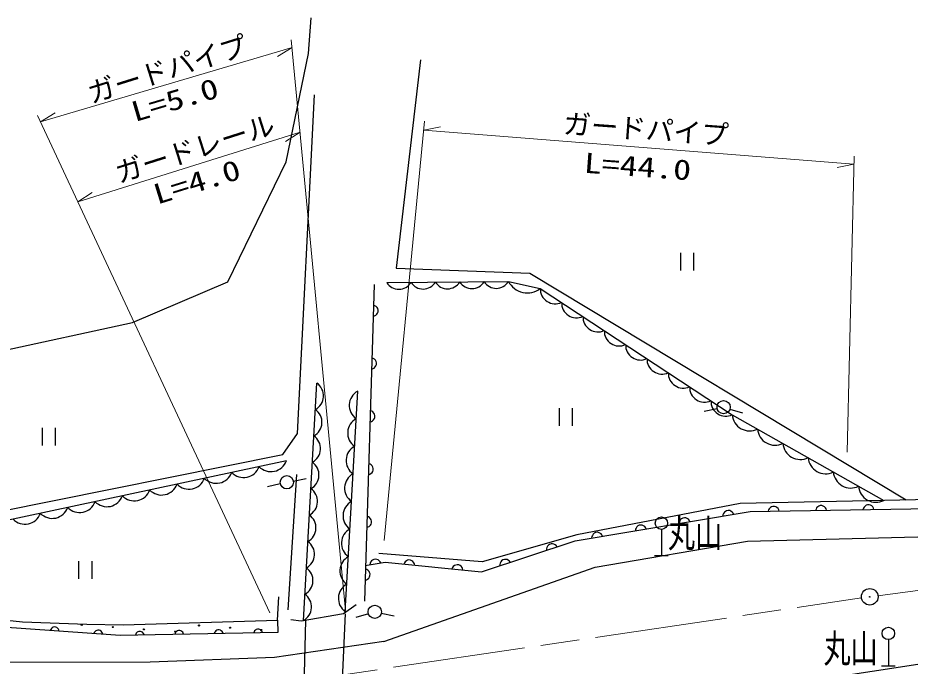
# Model space of a CAD drawing. Units: millimetres, scale not verified. Extents: x 40000 to 680000, y 20000 to 380000.
# Drawn here: x 172863 to 253748, y 259420 to 318159 of the extents above; entities that cross this region are included whole.
import ezdxf
from ezdxf.enums import TextEntityAlignment as Align

# ---------------------------------------------------------------- set-up
doc = ezdxf.new("R2010")
doc.units = ezdxf.units.MM
doc.header["$LTSCALE"] = 1000
doc.linetypes.add('CHAIN', pattern=[18.5, 12, -1.5, 3.5, -1.5])
for name, color, linetype, lineweight in [('M-BGD', 7, 'Continuous', 25), ('M-BMK', 2, 'CHAIN', 13), ('M-BMK-SRVR', 3, 'Continuous', 25), ('M-STR-HTXT', 7, 'Continuous', 13), ('M-STR-STR1', 1, 'Continuous', 25), ('M-STR-STRC', 7, 'Continuous', 25)]:
    doc.layers.add(name, color=color, linetype=linetype, lineweight=lineweight)
doc.styles.add('ＭＳ ゴシック', font='')
doc.styles.get('ＭＳ ゴシック').set_extended_font_data('MS Gothic')

msp = doc.modelspace()

# ---------------------------------------------------------------- linework, layer by layer
at = {"layer": 'M-BGD'}
for p, q in [((199201, 314930), (199441, 318159)), ((197186, 305113), (199201, 314930)), ((209377, 314361), (207143, 295492)), ((198210, 280504), (199758, 311197)), ((191910, 294242), (197186, 305113)), ((232918, 296864), (232918, 295264)), ((234134, 295264), (234134, 296864)), ((207143, 295492), (219262, 295038)), ((219262, 295038), (253378, 274489)), ((183249, 290569), (191910, 294242)), ((205171, 294013), (204292, 265318)), ((206298, 294173), (217338, 294281)), ((217338, 294281), (220222, 293650)), ((220222, 293650), (237625, 282193)), ((205232, 292078), (205113, 292122)), ((205330, 292015), (205232, 292078)), ((205427, 291912), (205330, 292015)), ((205204, 291158), (205306, 291215)), ((205306, 291215), (205409, 291312)), ((205409, 291312), (205472, 291410)), ((205484, 291810), (205427, 291912)), ((205472, 291410), (205515, 291529)), ((205520, 291689), (205484, 291810)), ((205515, 291529), (205520, 291689)), ((167965, 287218), (183249, 290569)), ((205083, 291122), (205204, 291158)), ((205086, 287295), (204967, 287339)), ((205184, 287232), (205086, 287295)), ((205281, 287129), (205184, 287232)), ((204936, 286340), (205057, 286376)), ((205057, 286376), (205159, 286433)), ((205159, 286433), (205262, 286530)), ((205262, 286530), (205325, 286628)), ((205338, 287028), (205281, 287129)), ((205325, 286628), (205369, 286746)), ((205374, 286906), (205338, 287028)), ((205369, 286746), (205374, 286906)), ((198744, 263545), (199968, 285068)), ((202547, 264351), (203671, 284337)), ((204939, 282513), (204820, 282557)), ((205037, 282450), (204939, 282513)), ((205134, 282347), (205037, 282450)), ((205191, 282245), (205134, 282347)), ((221920, 282787), (221920, 281187)), ((223136, 281187), (223136, 282787)), ((236254, 282749), (235083, 282488)), ((237414, 282707), (238563, 282360)), ((204790, 281557), (204911, 281593)), ((204911, 281593), (205013, 281650)), ((205013, 281650), (205116, 281747)), ((205116, 281747), (205179, 281845)), ((205179, 281845), (205222, 281964)), ((205227, 282124), (205191, 282245)), ((205222, 281964), (205227, 282124)), ((237625, 282193), (251367, 274433)), ((175069, 281027), (175069, 279427)), ((176285, 279427), (176285, 281027)), ((196870, 278596), (198210, 280504)), ((155690, 270319), (196870, 278596)), ((197209, 278023), (155084, 269030)), ((204793, 277730), (204674, 277774)), ((204891, 277667), (204793, 277730)), ((204988, 277564), (204891, 277667)), ((205045, 277463), (204988, 277564)), ((205081, 277341), (205045, 277463)), ((198120, 276787), (197339, 264514)), ((204643, 276774), (204764, 276811)), ((204764, 276811), (204866, 276868)), ((204866, 276868), (204969, 276965)), ((204969, 276965), (205032, 277063)), ((205032, 277063), (205076, 277181)), ((205076, 277181), (205081, 277341)), ((196656, 275947), (195486, 275680)), ((197830, 276195), (199008, 276424)), ((251432, 274434), (238325, 274165)), ((264792, 274685), (251432, 274434)), ((223389, 270788), (239237, 273431)), ((238325, 274165), (223532, 271329)), ((236996, 273443), (236907, 273367)), ((237108, 273502), (236996, 273443)), ((237265, 273528), (237108, 273502)), ((237390, 273509), (237265, 273528)), ((237499, 273466), (237390, 273509)), ((237614, 273384), (237499, 273466)), ((239237, 273431), (264993, 273874)), ((240921, 273580), (240883, 273460)), ((240979, 273681), (240921, 273580)), ((241078, 273783), (240979, 273681)), ((241177, 273845), (241078, 273783)), ((241296, 273887), (241177, 273845)), ((241456, 273890), (241296, 273887)), ((241576, 273852), (241456, 273890)), ((241677, 273793), (241576, 273852)), ((241779, 273695), (241677, 273793)), ((241841, 273596), (241779, 273695)), ((241883, 273477), (241841, 273596)), ((245214, 273654), (245176, 273533)), ((245272, 273755), (245214, 273654)), ((245370, 273857), (245272, 273755)), ((245469, 273918), (245370, 273857)), ((245589, 273961), (245469, 273918)), ((245749, 273963), (245589, 273961)), ((245869, 273925), (245749, 273963)), ((245970, 273867), (245869, 273925)), ((246072, 273769), (245970, 273867)), ((246134, 273670), (246072, 273769)), ((246176, 273551), (246134, 273670)), ((249507, 273728), (249469, 273607)), ((249565, 273829), (249507, 273728)), ((249663, 273930), (249565, 273829)), ((249762, 273992), (249663, 273930)), ((249881, 274034), (249762, 273992)), ((250041, 274037), (249881, 274034)), ((250162, 273999), (250041, 274037)), ((250263, 273941), (250162, 273999)), ((250365, 273842), (250263, 273941)), ((250426, 273744), (250365, 273842)), ((250468, 273624), (250426, 273744)), ((204646, 272948), (204527, 272992)), ((204744, 272885), (204646, 272948)), ((204841, 272782), (204744, 272885)), ((204898, 272680), (204841, 272782)), ((204934, 272559), (204898, 272680)), ((232863, 272591), (232820, 272483)), ((232945, 272706), (232863, 272591)), ((233034, 272782), (232945, 272706)), ((233146, 272841), (233034, 272782)), ((233304, 272867), (233146, 272841)), ((233428, 272848), (233304, 272867)), ((233537, 272805), (233428, 272848)), ((233652, 272723), (233537, 272805)), ((233728, 272634), (233652, 272723)), ((233787, 272522), (233728, 272634)), ((236782, 273144), (236762, 273019)), ((236825, 273252), (236782, 273144)), ((236907, 273367), (236825, 273252)), ((237690, 273295), (237614, 273384)), ((237749, 273183), (237690, 273295)), ((204497, 271992), (204618, 272028)), ((204618, 272028), (204720, 272085)), ((204720, 272085), (204823, 272182)), ((204823, 272182), (204886, 272280)), ((204886, 272280), (204929, 272399)), ((204929, 272399), (204934, 272559)), ((228858, 271822), (228839, 271697)), ((228901, 271930), (228858, 271822)), ((228983, 272045), (228901, 271930)), ((229072, 272121), (228983, 272045)), ((229184, 272180), (229072, 272121)), ((229342, 272206), (229184, 272180)), ((229467, 272187), (229342, 272206)), ((229575, 272144), (229467, 272187)), ((229690, 272062), (229575, 272144)), ((229766, 271973), (229690, 272062)), ((229825, 271861), (229766, 271973)), ((231196, 271815), (231196, 269435)), ((232820, 272483), (232801, 272358)), ((223532, 271329), (214958, 268874)), ((224896, 271161), (224877, 271036)), ((224939, 271269), (224896, 271161)), ((225021, 271384), (224939, 271269)), ((225110, 271460), (225021, 271384)), ((225222, 271519), (225110, 271460)), ((225380, 271546), (225222, 271519)), ((225505, 271526), (225380, 271546)), ((225613, 271483), (225505, 271526)), ((225728, 271401), (225613, 271483)), ((225804, 271312), (225728, 271401)), ((225863, 271200), (225804, 271312)), ((214897, 267966), (223389, 270788)), ((220817, 270165), (220792, 270051)), ((220880, 270291), (220817, 270165)), ((220956, 270380), (220880, 270291)), ((221058, 270456), (220956, 270380)), ((221209, 270506), (221058, 270456)), ((221336, 270506), (221209, 270506)), ((221450, 270481), (221336, 270506)), ((221576, 270417), (221450, 270481)), ((221665, 270341), (221576, 270417)), ((221740, 270240), (221665, 270341)), ((214958, 268874), (205574, 269633)), ((220792, 270051), (220791, 269925)), ((230566, 269435), (231826, 269435)), ((178369, 268929), (178369, 267329)), ((179585, 267329), (179585, 268929)), ((204361, 268548), (206167, 268831)), ((204791, 268737), (204770, 268612)), ((204835, 268845), (204791, 268737)), ((204918, 268959), (204835, 268845)), ((205008, 269034), (204918, 268959)), ((205120, 269092), (205008, 269034)), ((205278, 269117), (205120, 269092)), ((205403, 269096), (205278, 269117)), ((205511, 269052), (205403, 269096)), ((205625, 268969), (205511, 269052)), ((205700, 268879), (205625, 268969)), ((205758, 268767), (205700, 268879)), ((206167, 268831), (214897, 267966)), ((207904, 268780), (207852, 268664)), ((207973, 268873), (207904, 268780)), ((208083, 268963), (207973, 268873)), ((208188, 269013), (208083, 268963)), ((208312, 269041), (208188, 269013)), ((208471, 269025), (208312, 269041)), ((208586, 268973), (208471, 269025)), ((208680, 268904), (208586, 268973)), ((208770, 268794), (208680, 268904)), ((208819, 268689), (208770, 268794)), ((208847, 268566), (208819, 268689)), ((212553, 268580), (212448, 268531)), ((212677, 268608), (212553, 268580)), ((212836, 268593), (212677, 268608)), ((212951, 268541), (212836, 268593)), ((213045, 268471), (212951, 268541)), ((216571, 268754), (216546, 268641)), ((216546, 268641), (216546, 268514)), ((216635, 268881), (216571, 268754)), ((216711, 268969), (216635, 268881)), ((216812, 269045), (216711, 268969)), ((216964, 269096), (216812, 269045)), ((217090, 269095), (216964, 269096)), ((217204, 269070), (217090, 269095)), ((217330, 269007), (217204, 269070)), ((217419, 268931), (217330, 269007)), ((217495, 268829), (217419, 268931)), ((204500, 268165), (204381, 268209)), ((204598, 268102), (204500, 268165)), ((204695, 267999), (204598, 268102)), ((204752, 267897), (204695, 267999)), ((204788, 267776), (204752, 267897)), ((204783, 267616), (204788, 267776)), ((212269, 268347), (212217, 268232)), ((212338, 268441), (212269, 268347)), ((212448, 268531), (212338, 268441)), ((213135, 268362), (213045, 268471)), ((213184, 268257), (213135, 268362)), ((213212, 268133), (213184, 268257)), ((204350, 267209), (204472, 267246)), ((204472, 267246), (204573, 267303)), ((204573, 267303), (204676, 267400)), ((204676, 267400), (204739, 267498)), ((204739, 267498), (204783, 267616)), ((196394, 263577), (196514, 265706)), ((167730, 263993), (173286, 263447)), ((204640, 264172), (203489, 263832)), ((205802, 264220), (206977, 263976)), ((182127, 262202), (168878, 263140)), ((173286, 263447), (179126, 263237)), ((175985, 262901), (175900, 262827)), ((176068, 262943), (175985, 262901)), ((176166, 262968), (176068, 262943)), ((176294, 262959), (176166, 262968)), ((176388, 262920), (176294, 262959)), ((176464, 262867), (176388, 262920)), ((179126, 263237), (182425, 263158)), ((182425, 263158), (196394, 263577)), ((196394, 263577), (196436, 262476)), ((175846, 262751), (175807, 262657)), ((175900, 262827), (175846, 262751)), ((176538, 262781), (176464, 262867)), ((176580, 262698), (176538, 262781)), ((176605, 262600), (176580, 262698)), ((179793, 262466), (179754, 262373)), ((179847, 262543), (179793, 262466)), ((179932, 262617), (179847, 262543)), ((180015, 262659), (179932, 262617)), ((180113, 262684), (180015, 262659)), ((180241, 262675), (180113, 262684)), ((180335, 262636), (180241, 262675)), ((180411, 262582), (180335, 262636)), ((180485, 262497), (180411, 262582)), ((180527, 262414), (180485, 262497)), ((180552, 262316), (180527, 262414)), ((196436, 262476), (182127, 262202)), ((183545, 262325), (183515, 262229)), ((183592, 262406), (183545, 262325)), ((183670, 262488), (183592, 262406)), ((183749, 262537), (183670, 262488)), ((183845, 262571), (183749, 262537)), ((183973, 262574), (183845, 262571)), ((184069, 262543), (183973, 262574)), ((184150, 262497), (184069, 262543)), ((184232, 262418), (184150, 262497)), ((184281, 262339), (184232, 262418)), ((184315, 262244), (184281, 262339)), ((187123, 262394), (187093, 262297)), ((187169, 262475), (187123, 262394)), ((187248, 262556), (187169, 262475)), ((187327, 262606), (187248, 262556)), ((187422, 262640), (187327, 262606)), ((187550, 262642), (187422, 262640)), ((187647, 262612), (187550, 262642)), ((187728, 262565), (187647, 262612)), ((187809, 262487), (187728, 262565)), ((187859, 262408), (187809, 262487)), ((187892, 262313), (187859, 262408)), ((190700, 262462), (190670, 262366)), ((190746, 262543), (190700, 262462)), ((190825, 262625), (190746, 262543)), ((190904, 262674), (190825, 262625)), ((190999, 262708), (190904, 262674)), ((191127, 262710), (190999, 262708)), ((191224, 262680), (191127, 262710)), ((191305, 262634), (191224, 262680)), ((191386, 262555), (191305, 262634)), ((191436, 262476), (191386, 262555)), ((191470, 262381), (191436, 262476)), ((194277, 262531), (194247, 262434)), ((194324, 262612), (194277, 262531)), ((194402, 262693), (194324, 262612)), ((194481, 262743), (194402, 262693)), ((194577, 262776), (194481, 262743)), ((194705, 262779), (194577, 262776)), ((194801, 262749), (194705, 262779)), ((194882, 262702), (194801, 262749)), ((194964, 262624), (194882, 262702)), ((195013, 262545), (194964, 262624)), ((195047, 262449), (195013, 262545)), ((251771, 261828), (251771, 259448)), ((251141, 259448), (252401, 259448))]:
    msp.add_line(p, q, dxfattribs=at)
for centre, radius in [((236840, 282880), 600), ((197241, 276081), 600), ((231196, 272375), 560), ((205215, 264342), 600), ((178651, 263161), 50), ((181472, 262958), 50), ((189281, 263105), 50), ((192102, 262902), 50), ((251771, 262388), 560), ((184293, 262755), 50), ((187114, 262552), 50), ((194923, 262698), 50)]:
    msp.add_circle(centre, radius, dxfattribs=at)
for centre, radius, start, end in [((207395, 294860), 1295, 212.06259, 329.0579), ((209603, 294882), 1295, 212.06259, 329.0579), ((211811, 294904), 1295, 212.06259, 329.0579), ((214019, 294925), 1295, 212.06259, 329.0579), ((216227, 294947), 1295, 212.06259, 329.0579), ((219038, 295145), 1907, 206.9287, 308.4007), ((221579, 293606), 1358, 178.14298, 295.13829), ((223513, 292333), 1358, 178.14298, 295.13829), ((225446, 291060), 1358, 178.14298, 295.13829), ((227380, 289787), 1358, 178.14298, 295.13829), ((229314, 288514), 1358, 178.14298, 295.13829), ((231247, 287241), 1358, 178.14298, 295.13829), ((233181, 285968), 1358, 178.14298, 295.13829), ((199167, 283914), 1405, 298.24602, 55.24133), ((235114, 284695), 1358, 178.14298, 295.13829), ((204367, 283045), 1468, 118.32709, 235.23889), ((237048, 283422), 1358, 178.14298, 295.13829), ((199031, 281522), 1405, 298.24602, 55.24133), ((204227, 280546), 1468, 118.32709, 235.23889), ((239205, 282317), 1585, 184.49594, 296.5966), ((241496, 281024), 1585, 184.49594, 296.5966), ((198895, 279131), 1405, 298.24602, 55.24133), ((204086, 278048), 1468, 118.32709, 235.23889), ((243786, 279731), 1585, 184.49594, 296.5966), ((246076, 278437), 1585, 184.49594, 296.5966), ((193326, 278008), 1496, 224.2065, 339.89477), ((195804, 278537), 1496, 224.2065, 339.89477), ((198759, 276739), 1405, 298.24602, 55.24133), ((190848, 277479), 1496, 224.2065, 339.89477), ((203946, 275550), 1468, 118.32709, 235.23889), ((248366, 277144), 1585, 184.49594, 296.5966), ((185892, 276421), 1496, 224.2065, 339.89477), ((188370, 276950), 1496, 224.2065, 339.89477), ((183414, 275892), 1496, 224.2065, 339.89477), ((198623, 274348), 1405, 298.24602, 55.24133), ((250657, 275851), 1585, 184.49594, 296.5966), ((178458, 274834), 1496, 224.2065, 339.89477), ((180936, 275363), 1496, 224.2065, 339.89477), ((203806, 273052), 1468, 118.32709, 235.23889), ((175980, 274305), 1496, 224.2065, 339.89477), ((173502, 273776), 1496, 224.2065, 339.89477), ((198487, 271957), 1405, 298.24602, 55.24133), ((203665, 270554), 1468, 118.32709, 235.23889), ((198351, 269565), 1405, 298.24602, 55.24133), ((203525, 268055), 1468, 118.32709, 235.23889), ((198215, 267174), 1405, 298.24602, 55.24133), ((203384, 265557), 1468, 118.32709, 235.23889), ((198079, 264782), 1405, 298.24602, 55.24133)]:
    msp.add_arc(centre, radius, start, end, dxfattribs=at)
at = {"layer": 'M-BMK'}
for p, q in [((250828, 265804), (290742, 271132)), ((188614, 256610), (249343, 265595))]:
    msp.add_line(p, q, dxfattribs=at)
at = {"layer": 'M-BMK-SRVR'}
for radius in [750, 30]:
    msp.add_circle((250085, 265705), radius, dxfattribs=at)
at = {"layer": 'M-STR-HTXT'}
for p, q in [((174927, 308723), (197716, 315487)), ((197716, 315487), (196398, 314657)), ((197653, 316154), (202549, 264454)), ((195716, 264246), (174648, 309320)), ((174927, 308723), (176245, 309553)), ((209739, 308792), (206054, 270805)), ((209659, 307969), (211188, 308271)), ((178310, 301485), (198445, 307795)), ((198445, 307795), (197139, 306946)), ((209659, 307969), (248656, 304917)), ((248673, 305638), (248026, 278809)), ((248656, 304917), (247128, 304615)), ((178310, 301485), (179615, 302335))]:
    msp.add_line(p, q, dxfattribs=at)
at = {"layer": 'M-STR-STR1'}
for p, q in [((203536, 264962), (202393, 264148)), ((202393, 264148), (198543, 263492)), ((202519, 264169), (202125, 255093)), ((198543, 263492), (197610, 263608)), ((198928, 263558), (198722, 254704))]:
    msp.add_line(p, q, dxfattribs=at)
at = {"layer": 'M-STR-STRC'}
for p, q in [((239018, 270753), (264986, 271393)), ((225194, 268396), (239018, 270753)), ((206044, 261661), (225194, 268396)), ((206044, 261661), (196116, 260194)), ((184849, 259784), (172056, 259751)), ((196116, 260194), (184849, 259784)), ((259926, 260438), (244995, 258108))]:
    msp.add_line(p, q, dxfattribs=at)

# ---------------------------------------------------------------- texts
at = {"layer": 'M-BGD', "style": 'ＭＳ ゴシック', "width": 0.7}
for p in [(231797, 269412), (245899, 258963)]:
    msp.add_text('丸山', height=2566, dxfattribs=at).set_placement(p, align=Align.BOTTOM_LEFT)
at = {"layer": 'M-STR-HTXT', "style": 'ＭＳ ゴシック'}
for s, rotation, p in [('ガードパイプ', 17.4, (179686, 309872)), ('ガードレール', 17.6, (182195, 302652)), ('ガードパイプ', 355.9, (222219, 307143))]:
    msp.add_text(s, height=1833, rotation=rotation, dxfattribs=at).set_placement(p, align=Align.BOTTOM_LEFT)
at = {"layer": 'M-STR-HTXT', "style": 'ＭＳ ゴシック', "width": 1.3}
for s, rotation, p in [('L=5.0', 16.4, (183615, 308184)), ('L=44.0', 355.9, (224087, 303582)), ('L=4.0', 17.2, (185651, 300706))]:
    msp.add_text(s, height=1833, rotation=rotation, dxfattribs=at).set_placement(p, align=Align.BOTTOM_LEFT)

doc.saveas('drawing.dxf')
